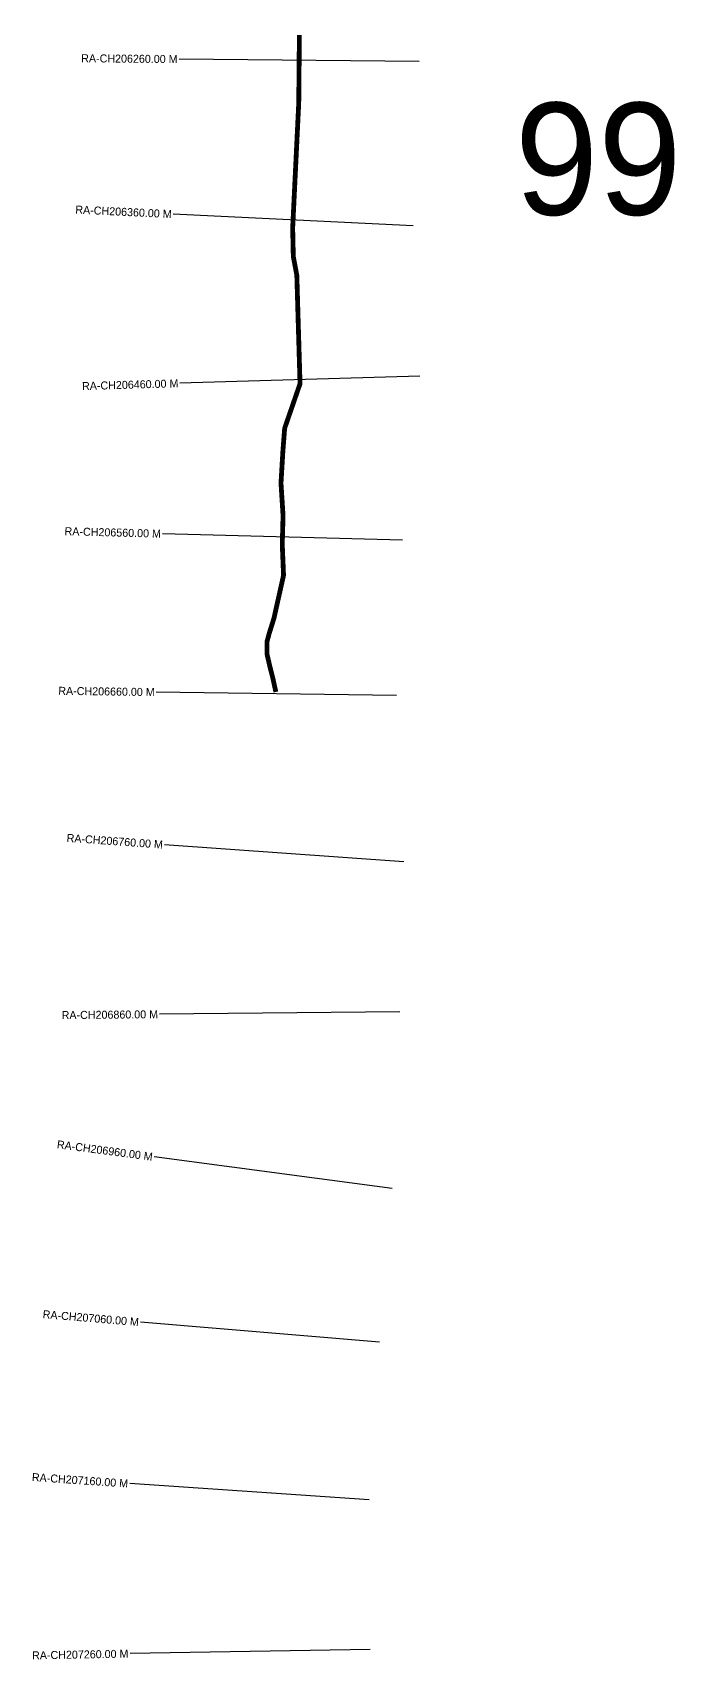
# Model space of a CAD drawing. Header units: metres. Extents: x 274638 to 286204, y 2074144 to 2080540.
# Drawn here: x 274679 to 275080, y 2077398 to 2078414 of the extents above; entities that cross this region are included whole.
import ezdxf
from ezdxf.enums import TextEntityAlignment as Align

# ---------------------------------------------------------------- set-up
doc = ezdxf.new("R2010")
doc.units = ezdxf.units.M
for name, color, linetype in [('CS', 134, 'Continuous'), ('CSMark', 210, 'Continuous'), ('NATURALLY PROTECTED', 3, 'Continuous')]:
    doc.layers.add(name, color=color, linetype=linetype)

msp = doc.modelspace()

# ---------------------------------------------------------------- linework, layer by layer
at = {"layer": 'CS'}
for p, q in [((274920.9, 2078396.3), (274770.9, 2078397.6)), ((274917, 2078293.4), (274767.2, 2078300.7)), ((274921.3, 2078199.5), (274771.4, 2078195.1)), ((274910.4, 2078097.1), (274760.5, 2078101.1)), ((274906.6, 2078000), (274756.6, 2078002.1)), ((274911.3, 2077896.1), (274761.7, 2077906.7)), ((274908.7, 2077802.2), (274758.7, 2077800.8)), ((274904, 2077691.9), (274755.2, 2077711.6)), ((274896.1, 2077595.8), (274746.7, 2077608.4)), ((274889.6, 2077497.3), (274740, 2077507.5)), ((274890.2, 2077403.9), (274740.2, 2077401.2))]:
    msp.add_line(p, q, dxfattribs=at)
at = {"layer": 'NATURALLY PROTECTED', "const_width": 3, "flags": 128}
msp.add_lwpolyline([(274846, 2078412.8), (274845.6, 2078370.3), (274841.8, 2078292.1), (274842.2, 2078274.3), (274844.4, 2078262.6), (274846.4, 2078194.8), (274836.8, 2078167), (274835.7, 2078152.8), (274834.5, 2078132.7), (274835.8, 2078112.4), (274835.3, 2078094.5), (274836.1, 2078075.1), (274830.1, 2078048.2), (274827.2, 2078039), (274825.8, 2078033.8), (274825.8, 2078025.7), (274827.8, 2078017.1), (274829.3, 2078011.3), (274831.3, 2078002.2)], dxfattribs=at)

# ---------------------------------------------------------------- texts
at = {"insert": (274980.6, 2078370.4), "char_height": 70, "attachment_point": 1}
msp.add_mtext_dynamic_manual_height_columns('99', width=95.172, gutter_width=1, heights=[0], dxfattribs=at)
at = {"layer": 'CSMark'}
for s, rotation, p in [('RA-CH206260.00 M', 359.496, (274769.9, 2078397.7)), ('RA-CH206360.00 M', 357.2205, (274766.2, 2078300.8)), ('RA-CH206460.00 M', 1.6743, (274770.4, 2078195.1)), ('RA-CH206560.00 M', 358.4881, (274759.5, 2078101.1)), ('RA-CH206660.00 M', 359.2017, (274755.6, 2078002.1)), ('RA-CH206760.00 M', 355.941, (274760.7, 2077906.8)), ('RA-CH206860.00 M', 0.5231, (274757.7, 2077800.8)), ('RA-CH206960.00 M', 352.4644, (274754.3, 2077711.7)), ('RA-CH207060.00 M', 355.2147, (274745.7, 2077608.4)), ('RA-CH207160.00 M', 356.1052, (274739, 2077507.5)), ('RA-CH207260.00 M', 1.0368, (274739.2, 2077401.2))]:
    msp.add_text(s, height=5, rotation=rotation, dxfattribs=at).set_placement(p, align=Align.MIDDLE_RIGHT)

doc.saveas('drawing.dxf')
